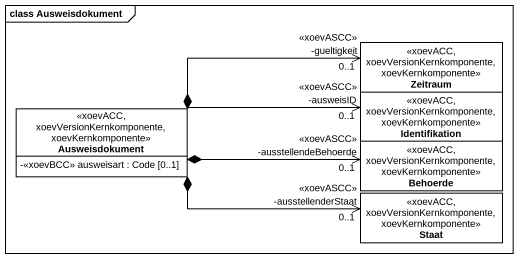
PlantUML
@startuml
mainframe class Ausweisdokument
hide circle
hide empty members
skinparam classAttributeIconSize 0
class Zeitraum <<xoevACC, xoevVersionKernkomponente, xoevKernkomponente>>
class Identifikation <<xoevACC, xoevVersionKernkomponente, xoevKernkomponente>>
class Ausweisdokument <<xoevACC, xoevVersionKernkomponente, xoevKernkomponente>> {
  -<<xoevBCC>> ausweisart : Code [0..1]
}
class Behoerde <<xoevACC, xoevVersionKernkomponente, xoevKernkomponente>>
class Staat <<xoevACC, xoevVersionKernkomponente, xoevKernkomponente>>
Ausweisdokument *-right-> "-gueltigkeit\n0..1\n<<xoevASCC>>" Zeitraum
Ausweisdokument *-right-> "-ausweisID\n0..1\n<<xoevASCC>>" Identifikation
Ausweisdokument *-right-> "-ausstellendeBehoerde\n0..1\n<<xoevASCC>>" Behoerde
Ausweisdokument *-right-> "-ausstellenderStaat\n0..1\n<<xoevASCC>>" Staat
@enduml
